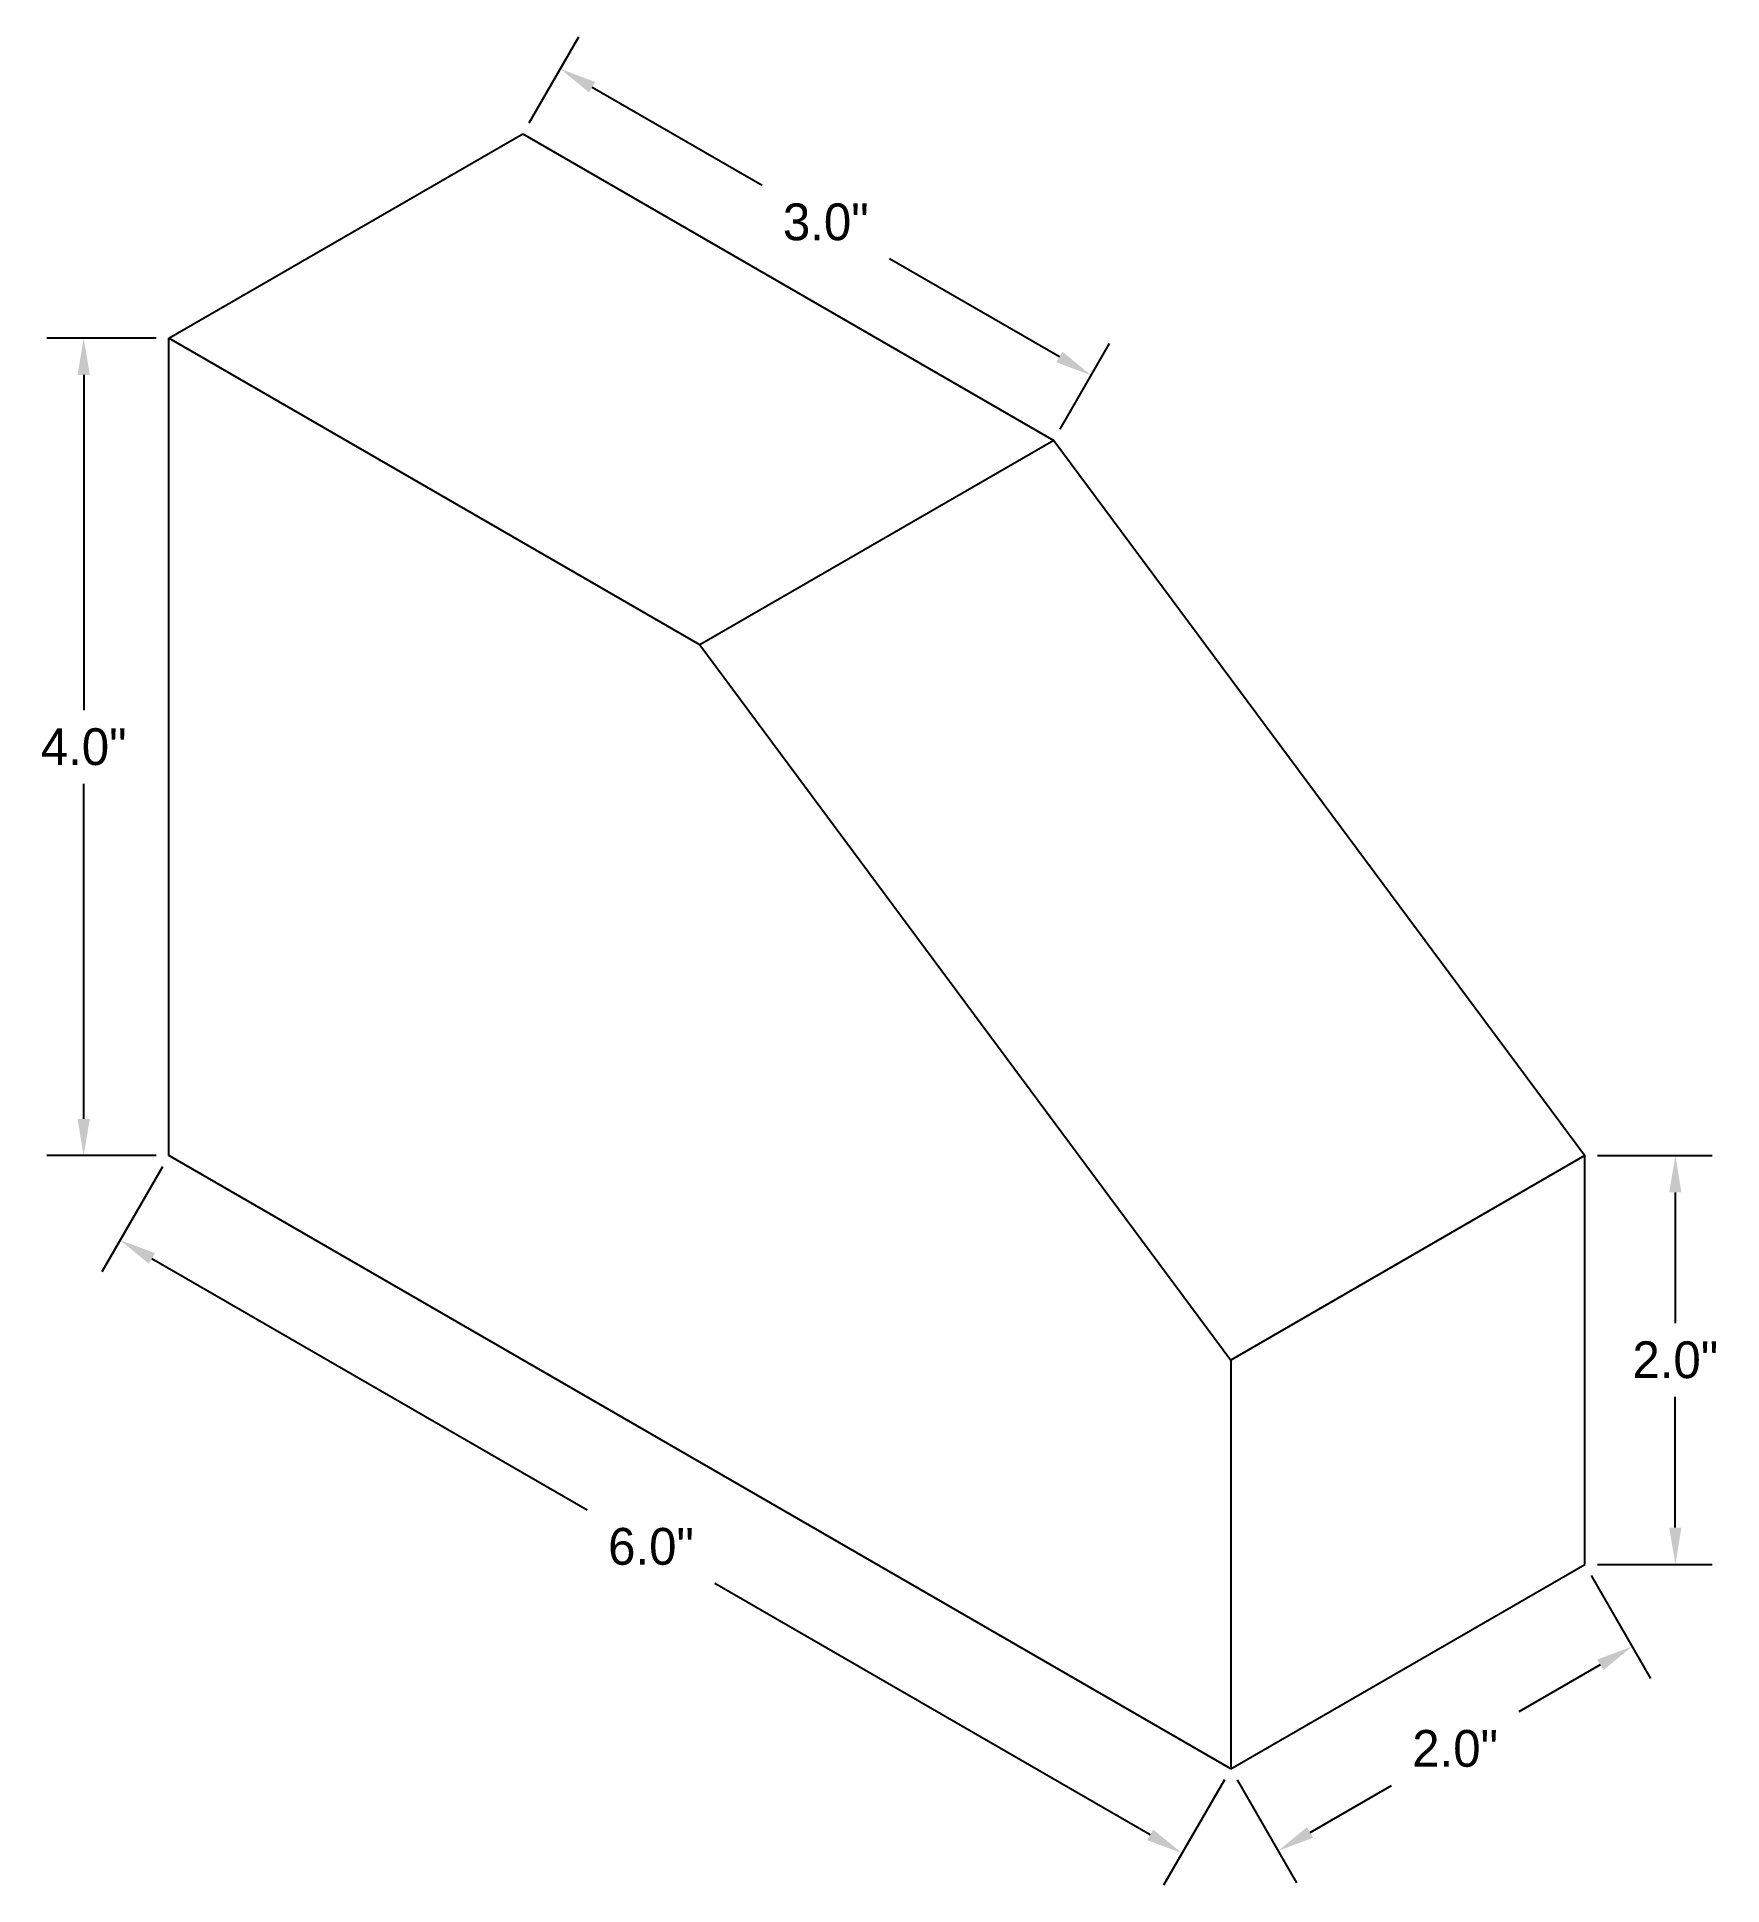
# Model space of a CAD drawing. Header units: inches. Extents: x 51.07 to 59.32, y 14.64 to 23.68.
import ezdxf

# ---------------------------------------------------------------- set-up
doc = ezdxf.new("R2010")
doc.units = ezdxf.units.IN
doc.header["$MEASUREMENT"] = 0
doc.dimstyles.get("Standard").update_dxf_attribs({"dimtxt": 0.18, "dimasz": 0.18, "dimexe": 0.18, "dimexo": 0.0625, "dimgap": 0.09, "dimtad": 0, "dimtih": 1, "dimtoh": 1, "dimdec": 1, "dimzin": 0, "dimdsep": 46, "dimlunit": 3, "dimtxsty": 'Standard', "dimcen": 0.09, "dimclre": 1, "dimclrt": 2, "dimadec": 0, "dimazin": 0, "dimtfac": 1, "dimtdec": 1, "dimtofl": 0, "dimtmove": 0, "dimatfit": 3, "dimfxl": 1, "dimtfillclr": 2, "dimtolj": 1, "dimtzin": 0, "dimarcsym": 0})

# ---------------------------------------------------------------- blocks, each defined once
blk = doc.blocks.new('*D2')
at = {"color": 1, "lineweight": -2}
for p, q in [((58.7097, 18.2041), (59.2705, 18.2041)), ((58.7097, 16.2041), (59.2705, 16.2041))]:
    blk.add_line(p, q, dxfattribs=at)
at = {"color": 0, "lineweight": -2}
for p, q in [((59.0905, 18.0241), (59.0905, 17.3841)), ((59.0905, 16.3841), (59.0905, 17.0241))]:
    blk.add_line(p, q, dxfattribs=at)
at = {"color": 0}
for points in [[(59.0605, 18.0241), (59.1205, 18.0241), (59.0905, 18.2041)], [(59.0605, 16.3841), (59.1205, 16.3841), (59.0905, 16.2041)]]:
    blk.add_solid(points, dxfattribs=at)
at = {"layer": 'Defpoints', "color": 0}
for p in [(58.6472, 18.2041), (58.6472, 16.2041), (59.0905, 16.2041)]:
    blk.add_point(p, dxfattribs=at)
at = {"color": 2, "insert": (59.0905, 17.2041), "char_height": 0.18, "attachment_point": 5}
blk.add_mtext('\\A1;2.0"', dxfattribs=at)
blk = doc.blocks.new('*D3')
at = {"color": 1, "lineweight": -2}
for p, q in [((51.6565, 22.2041), (51.1225, 22.2041)), ((51.6565, 18.2041), (51.1225, 18.2041))]:
    blk.add_line(p, q, dxfattribs=at)
at = {"color": 0, "lineweight": -2}
for p, q in [((51.3025, 22.0241), (51.3025, 20.3841)), ((51.3025, 18.3841), (51.3025, 20.0241))]:
    blk.add_line(p, q, dxfattribs=at)
at = {"color": 0}
for points in [[(51.2725, 22.0241), (51.3325, 22.0241), (51.3025, 22.2041)], [(51.2725, 18.3841), (51.3325, 18.3841), (51.3025, 18.2041)]]:
    blk.add_solid(points, dxfattribs=at)
at = {"layer": 'Defpoints', "color": 0}
for p in [(51.719, 22.2041), (51.3025, 18.2041), (51.719, 18.2041)]:
    blk.add_point(p, dxfattribs=at)
at = {"color": 2, "insert": (51.3025, 20.2041), "char_height": 0.18, "attachment_point": 5}
blk.add_mtext('\\A1;4.0"', dxfattribs=at)
blk = doc.blocks.new('*D4')
at = {"color": 1, "lineweight": -2}
for p, q in [((51.6878, 18.15), (51.3905, 17.6351)), ((56.8839, 15.15), (56.5866, 14.6351))]:
    blk.add_line(p, q, dxfattribs=at)
at = {"color": 0, "lineweight": -2}
for p, q in [((51.6364, 17.701), (53.7668, 16.471)), ((56.5207, 14.881), (54.3903, 16.111))]:
    blk.add_line(p, q, dxfattribs=at)
at = {"color": 0}
for points in [[(51.6514, 17.7269), (51.6214, 17.675), (51.4805, 17.791)], [(56.5357, 14.9069), (56.5057, 14.855), (56.6766, 14.791)]]:
    blk.add_solid(points, dxfattribs=at)
at = {"layer": 'Defpoints', "color": 0}
for p in [(51.719, 18.2041), (56.9152, 15.2041), (56.6766, 14.791)]:
    blk.add_point(p, dxfattribs=at)
at = {"color": 2, "insert": (54.0785, 16.291), "char_height": 0.18, "attachment_point": 5}
blk.add_mtext('\\A1;6.0"', dxfattribs=at)
blk = doc.blocks.new('*D5')
at = {"color": 1, "lineweight": -2}
for p, q in [((53.4823, 23.2582), (53.7246, 23.678)), ((56.0804, 21.7582), (56.3227, 22.178))]:
    blk.add_line(p, q, dxfattribs=at)
at = {"color": 0, "lineweight": -2}
for p, q in [((53.7905, 23.4321), (54.6219, 22.9521)), ((56.0768, 22.1121), (55.2454, 22.5921))]:
    blk.add_line(p, q, dxfattribs=at)
at = {"color": 0}
for points in [[(53.8055, 23.4581), (53.7755, 23.4061), (53.6346, 23.5221)], [(56.0918, 22.1381), (56.0618, 22.0861), (56.2327, 22.0221)]]:
    blk.add_solid(points, dxfattribs=at)
at = {"layer": 'Defpoints', "color": 0}
for p in [(53.6346, 23.5221), (53.4511, 23.2041), (56.0491, 21.7041)]:
    blk.add_point(p, dxfattribs=at)
at = {"color": 2, "insert": (54.9337, 22.7721), "char_height": 0.18, "attachment_point": 5}
blk.add_mtext('\\A1;3.0"', dxfattribs=at)
blk = doc.blocks.new('*D6')
at = {"color": 1, "lineweight": -2}
for p, q in [((58.6785, 16.15), (58.9692, 15.6465)), ((56.9464, 15.15), (57.2371, 14.6465))]:
    blk.add_line(p, q, dxfattribs=at)
at = {"color": 0, "lineweight": -2}
for p, q in [((58.7233, 15.7124), (58.3249, 15.4824)), ((57.303, 14.8924), (57.7014, 15.1224))]:
    blk.add_line(p, q, dxfattribs=at)
at = {"color": 0}
for points in [[(58.7083, 15.7384), (58.7383, 15.6864), (58.8792, 15.8024)], [(57.288, 14.9184), (57.318, 14.8664), (57.1471, 14.8024)]]:
    blk.add_solid(points, dxfattribs=at)
at = {"layer": 'Defpoints', "color": 0}
for p in [(58.6472, 16.2041), (56.9152, 15.2041), (57.1471, 14.8024)]:
    blk.add_point(p, dxfattribs=at)
at = {"color": 2, "insert": (58.0131, 15.3024), "char_height": 0.18, "attachment_point": 5}
blk.add_mtext('\\A1;2.0"', dxfattribs=at)

msp = doc.modelspace()

# ---------------------------------------------------------------- linework, layer by layer
for p, q in [((51.719, 22.2041), (53.4511, 23.2041)), ((53.4511, 23.2041), (56.0491, 21.7041)), ((51.719, 18.2041), (51.719, 22.2041)), ((54.3171, 20.7041), (51.719, 22.2041)), ((56.0491, 21.7041), (54.3171, 20.7041)), ((56.0491, 21.7041), (58.6472, 18.2041)), ((54.3171, 20.7041), (56.9152, 17.2041)), ((56.9152, 15.2041), (51.719, 18.2041)), ((58.6472, 18.2041), (56.9152, 17.2041)), ((58.6472, 16.2041), (58.6472, 18.2041)), ((56.9152, 17.2041), (56.9152, 15.2041)), ((56.9152, 15.2041), (58.6472, 16.2041))]:
    msp.add_line(p, q)

# ---------------------------------------------------------------- dimensions: what is measured, and where the dimension line sits
for p1, p2, distance, picture, middle in [((56.0491, 21.7041), (53.4511, 23.2041), -0.3671, '*D5', (54.9337, 22.7721)), ((51.719, 18.2041), (56.9152, 15.2041), -0.4771, '*D4', (54.0785, 16.291)), ((58.6472, 16.2041), (56.9152, 15.2041), 0.4639, '*D6', (58.0131, 15.3024))]:
    dim = msp.add_aligned_dim(p1=p1, p2=p2, distance=distance, dimstyle='Standard')
    dim.commit()
    dim.dimension.update_dxf_attribs({"geometry": picture, "text_midpoint": middle})
for base, p1, p2, picture, middle in [((51.3025, 18.2041), (51.719, 22.2041), (51.719, 18.2041), '*D3', (51.3025, 20.2041)), ((59.0905, 16.2041), (58.6472, 18.2041), (58.6472, 16.2041), '*D2', (59.0905, 17.2041))]:
    dim = msp.add_linear_dim(base=base, p1=p1, p2=p2, angle=90, dimstyle='Standard')
    dim.commit()
    dim.dimension.update_dxf_attribs({"geometry": picture, "text_midpoint": middle})

doc.saveas('drawing.dxf')
